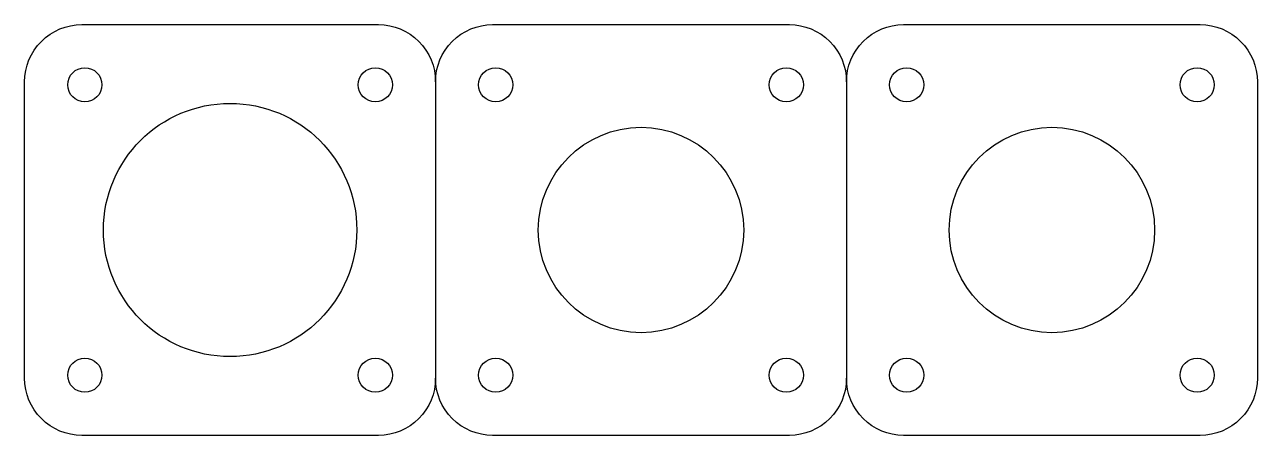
# Model space of a CAD drawing. Extents: x -18 to 211, y -18 to 223.
# Drawn here: x -18 to 90, y -18 to 18 of the extents above.
import ezdxf

# ---------------------------------------------------------------- set-up
doc = ezdxf.new("R2010")
doc.units = 0
doc.layers.get('0').update_dxf_attribs({"linetype": 'CONTINUOUS'})

msp = doc.modelspace()

# ---------------------------------------------------------------- linework, layer by layer
at = {"linetype": 'Continuous'}
msp.add_lwpolyline([(-13, 18), (13, 18, -0.4142135624), (18, 13), (18, -13, -0.4142135624), (13, -18), (-13, -18, -0.4142135624), (-18, -13), (-18, 13, -0.4142135624)], format="xyb", close=True, dxfattribs=at)
for points in [[(18, 13, -0.4142135624), (23, 18), (49, 18, -0.4142135624), (54, 13), (54, -13, -0.4142135624), (49, -18), (23, -18, -0.4142135624), (18, -13)], [(54, 13, -0.4142135624), (59, 18), (85, 18, -0.4142135624), (90, 13), (90, -13, -0.4142135624), (85, -18), (59, -18, -0.4142135624), (54, -13)]]:
    msp.add_lwpolyline(points, format="xyb", dxfattribs=at)
for centre, radius in [((-12.727922, 12.727922), 1.5), ((12.727922, 12.727922), 1.5), ((23.272078, 12.727922), 1.5), ((48.727922, 12.727922), 1.5), ((59.272078, 12.727922), 1.5), ((84.727922, 12.727922), 1.5), ((0, 0), 11.1), ((36, 0), 9), ((72, 0), 9), ((-12.727922, -12.727922), 1.5), ((12.727922, -12.727922), 1.5), ((23.272078, -12.727922), 1.5), ((48.727922, -12.727922), 1.5), ((59.272078, -12.727922), 1.5), ((84.727922, -12.727922), 1.5)]:
    msp.add_circle(centre, radius, dxfattribs=at)

doc.saveas('drawing.dxf')
